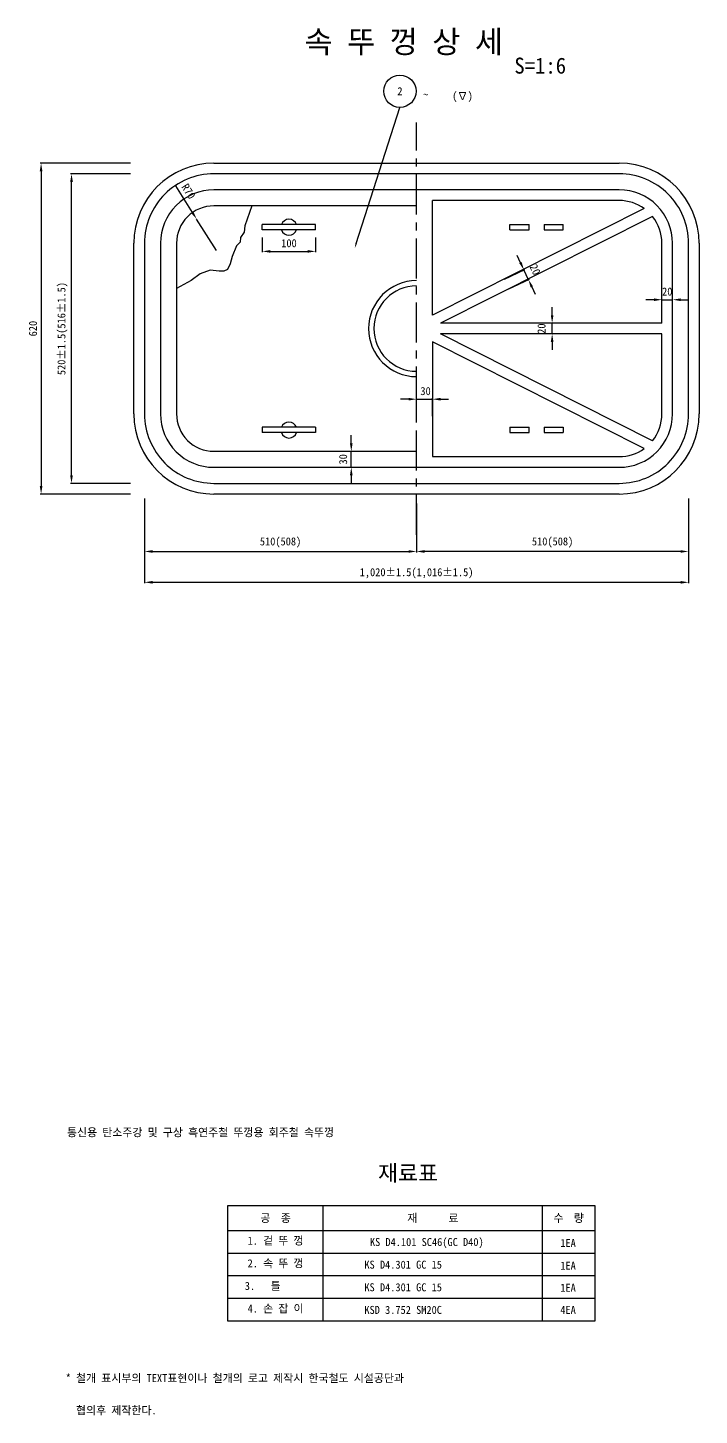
# Model space of a CAD drawing. Header units: millimetres. Extents: x -349 to 5904, y -2394 to 1429.
# Drawn here: x 2214 to 3473, y -1171 to 1429 of the extents above; entities that cross this region are included whole.
import ezdxf
from ezdxf.enums import TextEntityAlignment as Align

# ---------------------------------------------------------------- set-up
doc = ezdxf.new("R2010")
doc.units = ezdxf.units.MM
doc.header["$LTSCALE"] = 60
doc.linetypes.add('CENTER', pattern=[2, 1.25, -0.25, 0.25, -0.25])
for name, color, linetype in [('TN-CNTL', 1, 'CENTER'), ('TN-DIMS', 1, 'Continuous'), ('TN-LEAL', 1, 'Continuous'), ('TN-LEAT', 3, 'Continuous'), ('TN-STEL', 4, 'Continuous'), ('TN-TABL-LIN1', 4, 'Continuous'), ('TN-TABL-LIN2', 1, 'Continuous'), ('TN-TABL-TEX1', 6, 'Continuous'), ('TN-TABL-TEX2', 3, 'Continuous'), ('TN-TEX1', 6, 'Continuous'), ('TN-TEXT', 3, 'Continuous')]:
    doc.layers.add(name, color=color, linetype=linetype)
doc.styles.add('D', font='GulimChe.ttf')
doc.styles.add('GHS', font='GulimChe.ttf')
doc.dimstyles.new('D', dxfattribs={"dimtxt": 2.5, "dimasz": 2.5, "dimexe": 1.25, "dimexo": 2, "dimgap": 1, "dimtad": 1, "dimdec": 0, "dimtxsty": 'D', "dimcen": 2.5, "dimclrd": 1, "dimclre": 1, "dimclrt": 7, "dimadec": 0, "dimazin": 0, "dimtfac": 1, "dimtdec": 0, "dimtmove": 0, "dimatfit": 3, "dimfxl": 0, "dimarcsym": 0})

# ---------------------------------------------------------------- blocks, each defined once
blk = doc.blocks.new('*D25')
at = {"layer": 'DEFPOINTS', "color": 0}
for p in [(2942.8, 539.3), (3452.8, 539.3), (2942.8, 447.8)]:
    blk.add_point(p, dxfattribs=at)
at = {"layer": 'TN-DIMS', "color": 1, "lineweight": -2}
for p, q in [((2942.8, 537.5), (2942.8, 446)), ((3452.8, 537.5), (3452.8, 446)), ((3437.8, 447.8), (2957.8, 447.8))]:
    blk.add_line(p, q, dxfattribs=at)
at = {"layer": 'TN-DIMS', "color": 1}
for points in [[(2957.8, 450.3), (2957.8, 445.3), (2942.8, 447.8)], [(3437.8, 450.3), (3437.8, 445.3), (3452.8, 447.8)]]:
    blk.add_solid(points, dxfattribs=at)
at = {"layer": 'TN-DIMS', "color": 3, "insert": (3197.8, 464.7), "char_height": 15, "attachment_point": 5, "style": 'D'}
blk.add_mtext('510(508)', dxfattribs=at)
blk = doc.blocks.new('*D26')
at = {"layer": 'DEFPOINTS', "color": 0}
for p in [(2432.8, 548.8), (3452.8, 548.8), (3452.8, 390)]:
    blk.add_point(p, dxfattribs=at)
at = {"layer": 'TN-DIMS', "color": 1, "lineweight": -2}
for p, q in [((2432.8, 547), (2432.8, 388.2)), ((3452.8, 547), (3452.8, 388.2)), ((2447.8, 390), (3437.8, 390))]:
    blk.add_line(p, q, dxfattribs=at)
at = {"layer": 'TN-DIMS', "color": 1}
for points in [[(2447.8, 392.5), (2447.8, 387.5), (2432.8, 390)], [(3437.8, 392.5), (3437.8, 387.5), (3452.8, 390)]]:
    blk.add_solid(points, dxfattribs=at)
at = {"layer": 'TN-DIMS', "color": 3, "insert": (2942.8, 407), "char_height": 15, "attachment_point": 5, "style": 'D'}
blk.add_mtext('1,020%%P1.5(1,016%%P1.5)', dxfattribs=at)
blk = doc.blocks.new('*D27')
at = {"layer": 'DEFPOINTS', "color": 0}
for p in [(2432.8, 539.3), (2942.8, 539.3), (2942.8, 447.8)]:
    blk.add_point(p, dxfattribs=at)
at = {"layer": 'TN-DIMS', "color": 1, "lineweight": -2}
for p, q in [((2432.8, 537.5), (2432.8, 446)), ((2942.8, 537.5), (2942.8, 446)), ((2447.8, 447.8), (2927.8, 447.8))]:
    blk.add_line(p, q, dxfattribs=at)
at = {"layer": 'TN-DIMS', "color": 1}
for points in [[(2447.8, 450.3), (2447.8, 445.3), (2432.8, 447.8)], [(2927.8, 450.3), (2927.8, 445.3), (2942.8, 447.8)]]:
    blk.add_solid(points, dxfattribs=at)
at = {"layer": 'TN-DIMS', "color": 3, "insert": (2687.8, 464.7), "char_height": 15, "attachment_point": 5, "style": 'D'}
blk.add_mtext('510(508)', dxfattribs=at)
blk = doc.blocks.new('*D29')
at = {"layer": 'DEFPOINTS', "color": 0}
for p in [(2408.6, 1175.5), (2238.9, 555.5), (2408.6, 555.5)]:
    blk.add_point(p, dxfattribs=at)
at = {"layer": 'TN-DIMS', "color": 1, "lineweight": -2}
for p, q in [((2406.8, 1175.5), (2237.1, 1175.5)), ((2238.9, 1160.5), (2238.9, 570.5)), ((2406.8, 555.5), (2237.1, 555.5))]:
    blk.add_line(p, q, dxfattribs=at)
at = {"layer": 'TN-DIMS', "color": 1}
for points in [[(2236.4, 1160.5), (2241.4, 1160.5), (2238.9, 1175.5)], [(2236.4, 570.5), (2241.4, 570.5), (2238.9, 555.5)]]:
    blk.add_solid(points, dxfattribs=at)
at = {"layer": 'TN-DIMS', "color": 3, "insert": (2223.7, 865.5), "char_height": 15, "attachment_point": 5, "rotation": 90, "style": 'D'}
blk.add_mtext('620', dxfattribs=at)
blk = doc.blocks.new('*D30')
at = {"layer": 'DEFPOINTS', "color": 0}
for p in [(2295.9, 1155.5), (2408.6, 1155.5), (2408.6, 575.5)]:
    blk.add_point(p, dxfattribs=at)
at = {"layer": 'TN-DIMS', "color": 1, "lineweight": -2}
for p, q in [((2406.8, 1155.5), (2294.1, 1155.5)), ((2295.9, 590.5), (2295.9, 1140.5)), ((2406.8, 575.5), (2294.1, 575.5))]:
    blk.add_line(p, q, dxfattribs=at)
at = {"layer": 'TN-DIMS', "color": 1}
for points in [[(2293.4, 1140.5), (2298.4, 1140.5), (2295.9, 1155.5)], [(2293.4, 590.5), (2298.4, 590.5), (2295.9, 575.5)]]:
    blk.add_solid(points, dxfattribs=at)
at = {"layer": 'TN-DIMS', "color": 3, "insert": (2279, 865.5), "char_height": 15, "attachment_point": 5, "rotation": 90, "style": 'D'}
blk.add_mtext('520%%P1.5(516%%P1.5)', dxfattribs=at)
blk = doc.blocks.new('*D31')
at = {"layer": 'DEFPOINTS', "color": 0}
for p in [(2530.5, 1070.6), (2568, 1011.6)]:
    blk.add_point(p, dxfattribs=at)
at = {"layer": 'TN-DIMS', "color": 1, "lineweight": -2}
for p, q in [((2490.6, 1133.2), (2522.4, 1083.3)), ((2568, 1011.6), (2530.5, 1070.6))]:
    blk.add_line(p, q, dxfattribs=at)
at = {"layer": 'TN-DIMS', "color": 1}
blk.add_solid([(2524.5, 1084.6), (2520.3, 1082), (2530.5, 1070.6)], dxfattribs=at)
at = {"layer": 'TN-DIMS', "color": 3, "insert": (2515.3, 1122.7), "char_height": 15, "attachment_point": 5, "rotation": 302.4772, "style": 'D'}
blk.add_mtext('R70 ', dxfattribs=at)
blk = doc.blocks.new('*D32')
at = {"layer": 'DEFPOINTS', "color": 0}
for p in [(2972.8, 733.2), (2942.8, 699.3), (2972.8, 699.3)]:
    blk.add_point(p, dxfattribs=at)
at = {"layer": 'TN-DIMS', "color": 1, "lineweight": -2}
for p, q in [((2927.8, 733.2), (2912.8, 733.2)), ((2942.8, 701.1), (2942.8, 735)), ((2942.8, 733.2), (2972.8, 733.2)), ((2972.8, 701.1), (2972.8, 735)), ((2987.8, 733.2), (3002.8, 733.2))]:
    blk.add_line(p, q, dxfattribs=at)
at = {"layer": 'TN-DIMS', "color": 1}
for points in [[(2927.8, 735.7), (2927.8, 730.7), (2942.8, 733.2)], [(2987.8, 735.7), (2987.8, 730.7), (2972.8, 733.2)]]:
    blk.add_solid(points, dxfattribs=at)
at = {"layer": 'TN-DIMS', "color": 3, "insert": (2959.7, 748.3), "char_height": 15, "attachment_point": 5, "style": 'D'}
blk.add_mtext('30', dxfattribs=at)
blk = doc.blocks.new('*D33')
at = {"layer": 'DEFPOINTS', "color": 0}
for p in [(2798.1, 635.5), (2820.4, 635.5), (2798.1, 605.5)]:
    blk.add_point(p, dxfattribs=at)
at = {"layer": 'TN-DIMS', "color": 1, "lineweight": -2}
for p, q in [((2820.4, 650.5), (2820.4, 665.5)), ((2799.9, 635.5), (2822.2, 635.5)), ((2820.4, 605.5), (2820.4, 635.5)), ((2799.9, 605.5), (2822.2, 605.5)), ((2820.4, 590.5), (2820.4, 575.5))]:
    blk.add_line(p, q, dxfattribs=at)
at = {"layer": 'TN-DIMS', "color": 1}
for points in [[(2817.9, 650.5), (2822.9, 650.5), (2820.4, 635.5)], [(2817.9, 590.5), (2822.9, 590.5), (2820.4, 605.5)]]:
    blk.add_solid(points, dxfattribs=at)
at = {"layer": 'TN-DIMS', "color": 3, "insert": (2805.2, 620.5), "char_height": 15, "attachment_point": 5, "rotation": 90, "style": 'D'}
blk.add_mtext('30', dxfattribs=at)
blk = doc.blocks.new('*D0')
at = {"layer": 'DEFPOINTS', "color": 0}
for p in [(2653.6, 1038.2), (2753.6, 1038.2), (2753.6, 1010.2)]:
    blk.add_point(p, dxfattribs=at)
at = {"layer": 'TN-DIMS', "color": 1, "lineweight": -2}
for p, q in [((2653.6, 1036.4), (2653.6, 1008.4)), ((2753.6, 1036.4), (2753.6, 1008.4)), ((2668.6, 1010.2), (2738.6, 1010.2))]:
    blk.add_line(p, q, dxfattribs=at)
at = {"layer": 'TN-DIMS', "color": 1}
for points in [[(2668.6, 1012.7), (2668.6, 1007.7), (2653.6, 1010.2)], [(2738.6, 1012.7), (2738.6, 1007.7), (2753.6, 1010.2)]]:
    blk.add_solid(points, dxfattribs=at)
at = {"layer": 'TN-DIMS', "color": 3, "insert": (2703.6, 1025.4), "char_height": 15, "attachment_point": 5, "style": 'D'}
blk.add_mtext('100', dxfattribs=at)
blk = doc.blocks.new('*D1')
at = {"layer": 'DEFPOINTS', "color": 0}
for p in [(3144.1, 975.4), (3105.7, 957.5), (3114.3, 939.2)]:
    blk.add_point(p, dxfattribs=at)
at = {"layer": 'TN-DIMS', "color": 1, "lineweight": -2}
for p, q in [((3137.7, 989), (3131.3, 1002.6)), ((3107.4, 958.2), (3145.7, 976.2)), ((3152.6, 957.1), (3144.1, 975.4)), ((3115.9, 939.9), (3154.3, 957.9)), ((3159, 943.5), (3165.4, 930))]:
    blk.add_line(p, q, dxfattribs=at)
at = {"layer": 'TN-DIMS', "color": 1}
for points in [[(3140, 990.1), (3135.4, 988), (3144.1, 975.4)], [(3161.3, 944.6), (3156.7, 942.5), (3152.6, 957.1)]]:
    blk.add_solid(points, dxfattribs=at)
at = {"layer": 'TN-DIMS', "color": 3, "insert": (3165.1, 976), "char_height": 15, "attachment_point": 5, "rotation": 295.1004, "style": 'D'}
blk.add_mtext('20', dxfattribs=at)
blk = doc.blocks.new('*D2')
at = {"layer": 'DEFPOINTS', "color": 0}
for p in [(3197, 875.5), (3230, 875.5), (3230, 855.5)]:
    blk.add_point(p, dxfattribs=at)
at = {"layer": 'TN-DIMS', "color": 1, "lineweight": -2}
for p, q in [((3197, 890.5), (3197, 905.5)), ((3228.2, 875.5), (3195.2, 875.5)), ((3197, 855.5), (3197, 875.5)), ((3228.2, 855.5), (3195.2, 855.5)), ((3197, 840.5), (3197, 825.5))]:
    blk.add_line(p, q, dxfattribs=at)
at = {"layer": 'TN-DIMS', "color": 1}
for points in [[(3194.5, 890.5), (3199.5, 890.5), (3197, 875.5)], [(3194.5, 840.5), (3199.5, 840.5), (3197, 855.5)]]:
    blk.add_solid(points, dxfattribs=at)
at = {"layer": 'TN-DIMS', "color": 3, "insert": (3177.2, 865.4), "char_height": 15, "attachment_point": 5, "rotation": 90, "style": 'D'}
blk.add_mtext('20', dxfattribs=at)
blk = doc.blocks.new('*D3')
at = {"layer": 'DEFPOINTS', "color": 0}
for p in [(3422.8, 919.6), (3402.8, 885.7), (3422.8, 885.7)]:
    blk.add_point(p, dxfattribs=at)
at = {"layer": 'TN-DIMS', "color": 1, "lineweight": -2}
for p, q in [((3387.8, 919.6), (3372.8, 919.6)), ((3402.8, 887.5), (3402.8, 921.4)), ((3402.8, 919.6), (3422.8, 919.6)), ((3422.8, 887.5), (3422.8, 921.4)), ((3437.8, 919.6), (3452.8, 919.6))]:
    blk.add_line(p, q, dxfattribs=at)
at = {"layer": 'TN-DIMS', "color": 1}
for points in [[(3387.8, 922.1), (3387.8, 917.1), (3402.8, 919.6)], [(3437.8, 922.1), (3437.8, 917.1), (3422.8, 919.6)]]:
    blk.add_solid(points, dxfattribs=at)
at = {"layer": 'TN-DIMS', "color": 3, "insert": (3412.8, 934.8), "char_height": 15, "attachment_point": 5, "style": 'D'}
blk.add_mtext('20', dxfattribs=at)

msp = doc.modelspace()

# ---------------------------------------------------------------- linework, layer by layer
at = {"layer": 'TN-CNTL'}
msp.add_line((2942.8, 479.3), (2942.8, 1251.7), dxfattribs=at)
at = {"layer": 'TN-LEAL'}
msp.add_line((2829.7, 1025.2), (2911.6, 1280.1), dxfattribs=at)
msp.add_circle((2911.6, 1310.3), 30.3, dxfattribs=at)
msp.add_solid([(2831.2, 1024.7), (2828.3, 1025.6), (2826.9, 1016.5)], dxfattribs=at)
at = {"layer": 'TN-STEL'}
for p, q in [((2562.8, 1175.5), (3322.8, 1175.5)), ((2972.8, 890.6), (2972.8, 1105.5)), ((3369.6, 1090.3), (2972.8, 890.6)), ((3385.2, 1075.6), (2987.8, 875.5)), ((2753.6, 1060.5), (2653.6, 1060.5)), ((2653.6, 1050.5), (2653.6, 1060.5)), ((2753.6, 1050.5), (2653.6, 1050.5)), ((2753.6, 1050.5), (2753.6, 1060.5)), ((3117.8, 1050.5), (3117.8, 1060.5)), ((3117.8, 1060.5), (3153.7, 1060.5)), ((3117.8, 1050.5), (3153.7, 1050.5)), ((3153.7, 1050.5), (3153.7, 1060.5)), ((3182, 1060.5), (3182, 1050.5)), ((3182, 1060.5), (3217.8, 1060.5)), ((3182, 1050.5), (3217.8, 1050.5)), ((3217.8, 1050.5), (3217.8, 1060.5)), ((2412.8, 705.5), (2412.8, 1025.5)), ((3472.8, 1025.5), (3472.8, 705.5)), ((3402.8, 875.5), (2987.8, 875.5)), ((2972.8, 840.4), (2972.8, 625.5)), ((3369.6, 640.6), (2972.8, 840.4)), ((3402.8, 855.5), (2987.8, 855.5)), ((3385.2, 655.4), (2987.8, 855.5)), ((2753.6, 680.5), (2653.6, 680.5)), ((2653.6, 680.5), (2653.6, 670.5)), ((2753.6, 680.5), (2753.6, 670.5)), ((3117.8, 680.5), (3153.7, 680.5)), ((3117.8, 680.5), (3117.8, 670.5)), ((3153.7, 670.5), (3153.7, 680.5)), ((3182, 680.5), (3217.8, 680.5)), ((3182, 680.5), (3182, 670.5)), ((3217.8, 680.5), (3217.8, 670.5)), ((2753.6, 670.5), (2653.6, 670.5)), ((3117.8, 670.5), (3153.7, 670.5)), ((3182, 670.5), (3217.8, 670.5)), ((3322.8, 555.5), (2562.8, 555.5))]:
    msp.add_line(p, q, dxfattribs=at)
for points in [[(3452.8, 1025.5, 0.414214), (3322.8, 1155.5), (2562.8, 1155.5, 0.414214), (2432.8, 1025.5), (2432.8, 705.5, 0.414214), (2562.8, 575.5), (3322.8, 575.5, 0.414214), (3452.8, 705.5)], [(3422.8, 1025.5, 0.414214), (3322.8, 1125.5), (2562.8, 1125.5, 0.414214), (2462.8, 1025.5), (2462.8, 705.5, 0.414214), (2562.8, 605.5), (3322.8, 605.5, 0.414214), (3422.8, 705.5)]]:
    msp.add_lwpolyline(points, format="xyb", close=True, dxfattribs=at)
for points in [[(2633.9, 1095.5), (2621.1, 1058.3), (2619.4, 1046.3), (2612.6, 1036.1), (2612.2, 1027.6), (2605.4, 1020.7), (2596.8, 1000.3), (2593.4, 986.6), (2588.3, 976.4), (2581.5, 973), (2572.9, 973), (2555.9, 974.7), (2537.1, 967.8), (2520, 955.9), (2492.8, 940.9)], [(2942.8, 1095.5), (2633.9, 1095.5)]]:
    msp.add_lwpolyline(points, dxfattribs=at)
for points in [[(2633.9, 1095.5), (2562.8, 1095.5, 0.414214), (2492.8, 1025.5), (2492.8, 940.9)], [(3369.6, 1090.3, 0.15757), (3322.8, 1105.5), (2972.8, 1105.5)], [(3402.8, 875.5), (3402.8, 1025.5, 0.17072), (3385.2, 1075.6)], [(2492.8, 940.8), (2492.8, 705.5, 0.414214), (2562.8, 635.5), (2942.8, 635.5)], [(3385.2, 655.4, 0.17072), (3402.8, 705.5), (3402.8, 855.5)], [(2972.8, 625.5), (3322.8, 625.5, 0.15757), (3369.6, 640.6, 0.15757)]]:
    msp.add_lwpolyline(points, format="xyb", dxfattribs=at)
for centre, radius, start, end in [((2562.8, 1025.5), 150, 90, 180), ((3322.8, 1025.5), 150, 0, 90), ((2703.6, 1055.5), 15, 19.2301, 160.7699), ((2703.6, 1055.5), 15, 199.7127, 340.2873), ((2942.8, 865.5), 90, 90, 270), ((2942.8, 865.5), 80, 90, 270), ((2562.8, 705.5), 150, 180, 270), ((3322.8, 705.5), 150, 270, 0), ((2703.6, 675.4), 15, 19.7127, 160.2873), ((2703.6, 675.4), 15, 199.2301, 340.7699)]:
    msp.add_arc(centre, radius, start, end, dxfattribs=at)
at = {"layer": 'TN-TABL-LIN1'}
for p, q in [((2589.1, -994.7), (2589.1, -777.7)), ((2589.1, -777.7), (3277.2, -777.7)), ((3277.2, -777.7), (3277.2, -994.7)), ((3277.2, -994.7), (2589.1, -994.7))]:
    msp.add_line(p, q, dxfattribs=at)
at = {"layer": 'TN-TABL-LIN2'}
for p, q in [((2767.9, -994.7), (2767.9, -777.7)), ((3178.9, -994.7), (3178.9, -777.7)), ((3277.2, -825.1), (2589.1, -825.1)), ((3277.2, -867.5), (2589.1, -867.5)), ((3277.2, -909.9), (2589.1, -909.9)), ((3277.2, -952.3), (2589.1, -952.3))]:
    msp.add_line(p, q, dxfattribs=at)

# ---------------------------------------------------------------- texts
at = {"layer": 'TN-LEAT', "style": 'D'}
msp.add_text('2', height=15, rotation=358.6592, dxfattribs=at).set_placement((2911.6, 1310.3), align=Align.MIDDLE)
for s, p in [('~', (2955.2, 1296.6)), ('(∇)', (3009.6, 1294))]:
    msp.add_text(s, height=15, dxfattribs=at).set_placement(p)
at = {"layer": 'TN-TABL-TEX1', "style": 'D'}
for s, p in [('공  종', (2678.5, -801.4)), ('재      료', (2973.4, -801.4)), ('수  량', (3228, -801.4))]:
    msp.add_text(s, height=15, dxfattribs=at).set_placement(p, align=Align.MIDDLE_CENTER)
at = {"layer": 'TN-TABL-TEX2', "style": 'D'}
for s, p in [('1. 겉 뚜 껑', (2678.5, -843.8)), ('KS D4.101 SC46(GC D40)', (2962, -846.3)), ('2. 속 뚜 껑', (2678.5, -886.2)), ('KS D4.301 GC 15', (2917.7, -888.7)), ('3.   틀', (2654.4, -928.5)), ('KS D4.301 GC 15', (2917.7, -931.1)), ('4. 손 잡 이', (2678.5, -970.9)), ('KSD 3.752 SM20C', (2917.7, -973.5))]:
    msp.add_text(s, height=15, dxfattribs=at).set_placement(p, align=Align.MIDDLE_CENTER)
for s, p in [('1EA', (3212.3, -855.6)), ('1EA', (3212.3, -898.1)), ('1EA', (3212.3, -939.5)), ('4EA', (3212.3, -980.9))]:
    msp.add_text(s, height=15, dxfattribs=at).set_placement(p)
at = {"layer": 'TN-TEX1', "style": 'D'}
for s, height, p in [('속 뚜 껑 상 세', 42, (2732.8, 1381.9)), ('S=1:6', 30, (3126.2, 1343.3)), ('재료표', 30, (2870.5, -732))]:
    msp.add_text(s, height=height, dxfattribs=at).set_placement(p)
at = {"layer": 'TN-TEXT'}
for s, style, p in [('통신용 탄소주강 및 구상 흑연주철 뚜껑용 회주철 속뚜껑', 'D', (2287.4, -648.3)), ('* 철개 표시부의 TEXT표현이나 철개의 로고 제작시 한국철도 시설공단과', 'GHS', (2285, -1108.8)), ('  협의후 제작한다.', 'GHS', (2285, -1169.3))]:
    msp.add_text(s, height=15, dxfattribs=dict(at, style=style)).set_placement(p)

# ---------------------------------------------------------------- dimensions: what is measured, and where the dimension line sits
at = {"layer": 'TN-DIMS'}
for base, p1, p2, picture, middle in [((2238.9, 555.5), (2408.6, 1175.5), (2408.6, 555.5), '*D29', (2223.7, 865.5)), ((2820.4, 635.5), (2798.1, 605.5), (2798.1, 635.5), '*D33', (2805.2, 620.5))]:
    dim = msp.add_linear_dim(base=base, p1=p1, p2=p2, angle=90, dimstyle='D', override={"dimscale": 6, "dimexe": 0.3, "dimexo": 0.3, "dimgap": 1.25, "dimlunit": 6, "dimclrt": 3, "dimtix": 1, "dimtmove": 2}, dxfattribs=at)
    dim.commit()
    dim.dimension.update_dxf_attribs({"geometry": picture, "text_midpoint": middle})
dim = msp.add_linear_dim(base=(2295.9, 1155.5), p1=(2408.6, 575.5), p2=(2408.6, 1155.5), angle=90, text='520%%P1.5(516%%P1.5)', dimstyle='D', override={"dimscale": 6, "dimexe": 0.3, "dimexo": 0.3, "dimgap": 1.25, "dimlunit": 6, "dimclrt": 3, "dimtix": 1, "dimtmove": 2}, dxfattribs=at)
dim.commit()
dim.dimension.update_dxf_attribs({"geometry": '*D30', "text_midpoint": (2279, 865.5)})
dim = msp.add_radius_dim(center=(2568, 1011.6), mpoint=(2530.5, 1070.6), text='R70 ', dimstyle='D', override={"dimscale": 6, "dimexe": 0.3, "dimexo": 0.3, "dimgap": 1.25, "dimlunit": 6, "dimclrt": 3, "dimtix": 1, "dimtmove": 2}, dxfattribs=at)
dim.commit()
dim.dimension.update_dxf_attribs({"geometry": '*D31', "text_midpoint": (2515.3, 1122.7)})
for base, p1, p2, picture, middle in [((2753.6, 1010.2), (2653.6, 1038.2), (2753.6, 1038.2), '*D0', (2703.6, 1025.4)), ((3422.8, 919.6), (3402.8, 885.7), (3422.8, 885.7), '*D3', (3412.8, 934.8))]:
    dim = msp.add_linear_dim(base=base, p1=p1, p2=p2, dimstyle='D', override={"dimscale": 6, "dimexe": 0.3, "dimexo": 0.3, "dimgap": 1.25, "dimlunit": 6, "dimclrt": 3, "dimtix": 1, "dimtmove": 2}, dxfattribs=at)
    dim.commit()
    dim.dimension.update_dxf_attribs({"geometry": picture, "text_midpoint": middle})
for base, p1, p2, angle, picture, middle, dimtype in [((3144.1, 975.4), (3114.3, 939.2), (3105.7, 957.5), 115.1004, '*D1', (3165.1, 976), 161), ((3197, 875.5), (3230, 855.5), (3230, 875.5), 90, '*D2', (3177.2, 865.4), 160)]:
    dim = msp.add_linear_dim(base=base, p1=p1, p2=p2, angle=angle, dimstyle='D', override={"dimscale": 6, "dimexe": 0.3, "dimexo": 0.3, "dimgap": 1.25, "dimlunit": 6, "dimclrt": 3, "dimtix": 1, "dimtmove": 2}, dxfattribs=at)
    dim.commit()
    dim.dimension.update_dxf_attribs({"geometry": picture, "text_midpoint": middle, "dimtype": dimtype})
dim = msp.add_linear_dim(base=(2972.8, 733.2), p1=(2942.8, 699.3), p2=(2972.8, 699.3), dimstyle='D', override={"dimscale": 6, "dimexe": 0.3, "dimexo": 0.3, "dimgap": 1.25, "dimlunit": 6, "dimclrt": 3, "dimtix": 1, "dimtmove": 2}, dxfattribs=at)
dim.commit()
dim.dimension.update_dxf_attribs({"geometry": '*D32', "text_midpoint": (2959.7, 748.3), "dimtype": 160})
for base, p1, p2, text, picture, middle in [((3452.8, 390), (2432.8, 548.8), (3452.8, 548.8), '<>%%P1.5(1,016%%P1.5)', '*D26', (2942.8, 407)), ((2942.8, 447.8), (2432.8, 539.3), (2942.8, 539.3), '510(508)', '*D27', (2687.8, 464.7)), ((2942.8, 447.8), (3452.8, 539.3), (2942.8, 539.3), '510(508)', '*D25', (3197.8, 464.7))]:
    dim = msp.add_linear_dim(base=base, p1=p1, p2=p2, text=text, dimstyle='D', override={"dimscale": 6, "dimexe": 0.3, "dimexo": 0.3, "dimgap": 1.25, "dimlunit": 6, "dimclrt": 3, "dimtix": 1, "dimtmove": 2}, dxfattribs=at)
    dim.commit()
    dim.dimension.update_dxf_attribs({"geometry": picture, "text_midpoint": middle})

doc.saveas('drawing.dxf')
